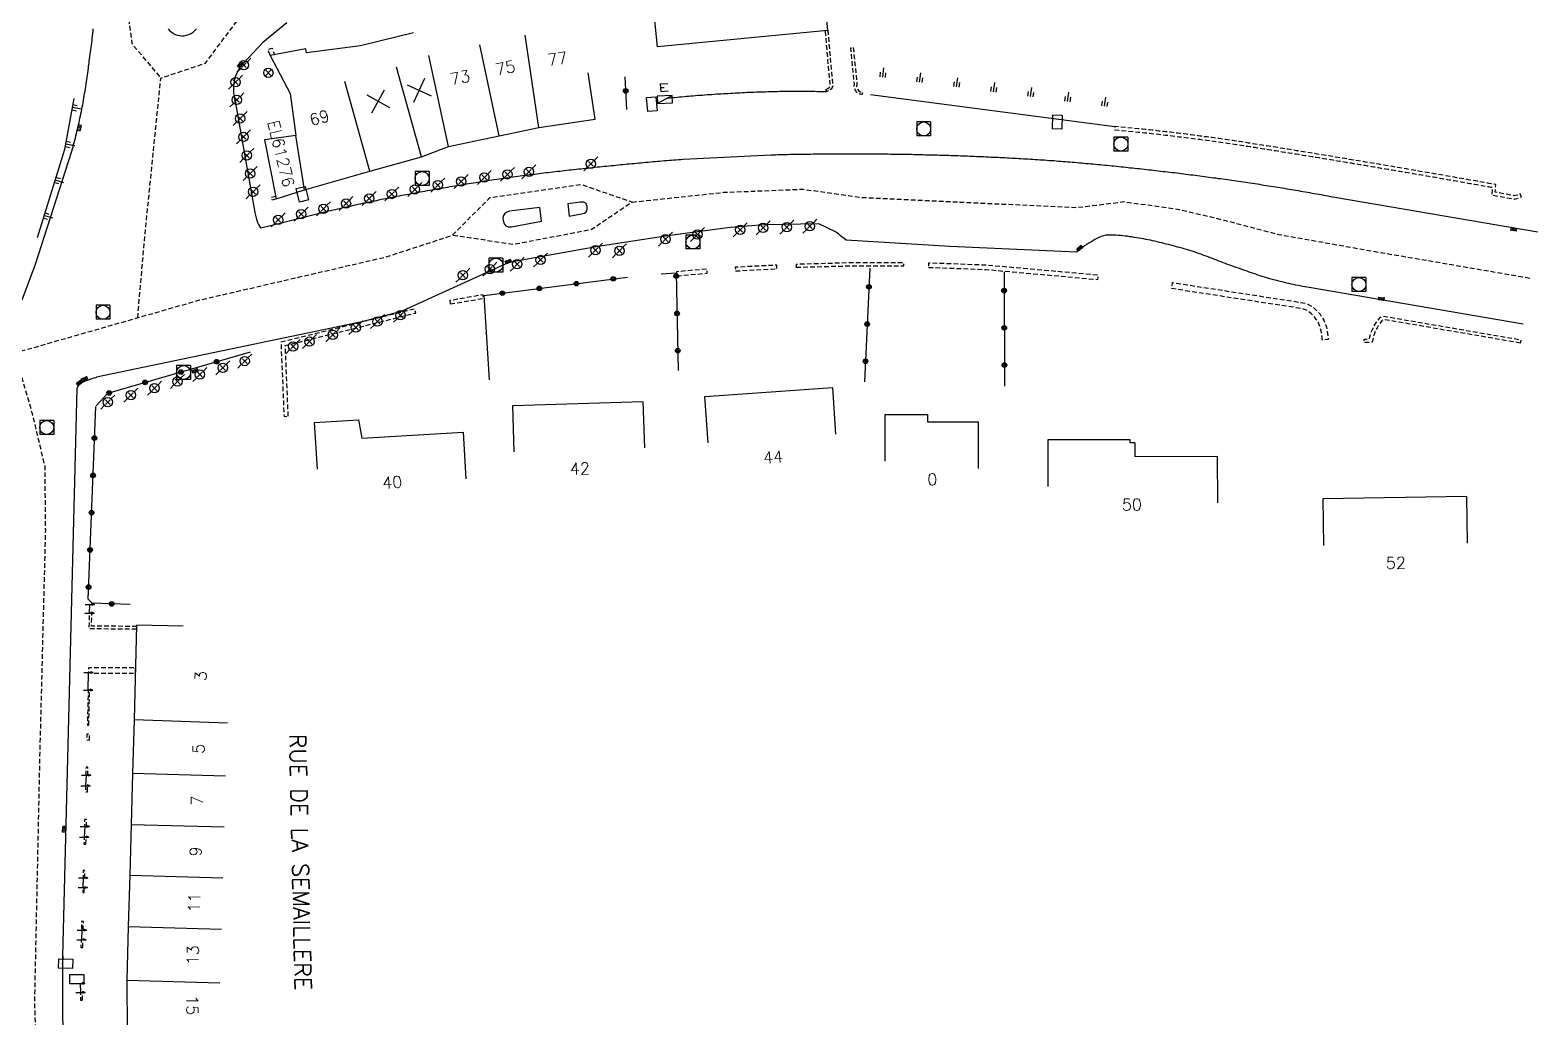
# Model space of a CAD drawing. Header units: millimetres. Extents: x 151000 to 151992, y 152687 to 153000.
# Drawn here: x 151265.3 to 151427, y 152805.6 to 152911.5 of the extents above; entities that cross this region are included whole.
import ezdxf
from ezdxf.enums import TextEntityAlignment as Align

# ---------------------------------------------------------------- set-up
doc = ezdxf.new("R2010")
doc.units = ezdxf.units.MM
doc.linetypes.add('DASHED', pattern=[0.75, 0.5, -0.25])
doc.layers.get('0').update_dxf_attribs({"linetype": 'CONTINUOUS'})
for name, color, linetype in [('W0001', 6, 'DASHED'), ('W0008', 7, 'CONTINUOUS'), ('W0100', 7, 'CONTINUOUS'), ('W0105', 7, 'CONTINUOUS'), ('W0112', 1, 'DASHED'), ('W0211', 2, 'CONTINUOUS'), ('W0322', 7, 'CONTINUOUS'), ('W0400', 7, 'CONTINUOUS'), ('W0420', 7, 'CONTINUOUS'), ('W0430', 7, 'CONTINUOUS'), ('W0454', 7, 'CONTINUOUS'), ('W0469', 7, 'CONTINUOUS'), ('W0984', 7, 'CONTINUOUS'), ('W0989', 7, 'CONTINUOUS'), ('W0991', 7, 'CONTINUOUS'), ('W1102', 7, 'CONTINUOUS'), ('W1471', 7, 'CONTINUOUS')]:
    doc.layers.add(name, color=color, linetype=linetype)
doc.styles.get("Standard").update_dxf_attribs({"font": 'romans.shx', "width": 0.85})

# ---------------------------------------------------------------- blocks, each defined once
blk = doc.blocks.new('t105o')
for p, q in [((-0.5, 0), (0.5, 0)), ((0.5, 0), (0.2, 0.1)), ((0.5, 0), (0.2, -0.1))]:
    blk.add_line(p, q)
blk = doc.blocks.new('T400')
for p, q in [((-0.15, 0.3), (0.15, 0.3)), ((-0.15, -0.25), (-0.15, 0.3)), ((-0.15, 0.15), (0.15, 0.15)), ((-0.15, 0), (0.15, 0)), ((0.15, 0.3), (0.15, -0.25)), ((-0.15, -0.15), (0.15, -0.15)), ((-0.15, -0.25), (-0.15, -0.3)), ((-0.15, -0.3), (0.15, -0.3)), ((0.15, -0.3), (0.15, -0.25))]:
    blk.add_line(p, q)
blk = doc.blocks.new('T420')
for p, q in [((0.75, 0.75), (-0.75, 0.75)), ((-0.75, 0.75), (-0.75, -0.75)), ((0.75, 0.75), (0.75, -0.75)), ((0.75, -0.75), (-0.75, -0.75))]:
    blk.add_line(p, q)
blk.add_ellipse((0, 0), major_axis=(-0.53, 0.53), ratio=1, start_param=3.926991, end_param=10.210176)
blk = doc.blocks.new('T430')
at = {"flags": 128}
for points in [[(-0.4, 2.1), (0.4, 2.1)], [(-0.4, 2.1), (-0.4, 1.3)], [(-0.4, 1.7), (0, 1.7)], [(0.8, 0.8), (-0.8, 0.8)], [(-0.8, 0.8), (-0.8, 0)], [(0.8, 0.8), (-0.8, 0)], [(-0.8, 0), (0.8, 0)], [(-0.4, 1.3), (0.4, 1.3)], [(0.8, 0), (0.8, 0.8)]]:
    blk.add_lwpolyline(points, dxfattribs=at)
blk = doc.blocks.new('T454')
for p, q in [((-0.25, 0.25), (0.25, -0.25)), ((-0.25, -0.25), (0.25, 0.25)), ((0.75, 0.75), (0.375, 0.375)), ((-0.375, -0.375), (-0.75, -0.75))]:
    blk.add_line(p, q)
blk.add_ellipse((0, 0), major_axis=(0.354, 0.354), ratio=1, start_param=5.497787143782138, end_param=11.78097245096172)
blk = doc.blocks.new('t322o')
at = {"color": 0, "linetype": 'Continuous'}
for radius in [0.25, 0.15]:
    blk.add_circle((0, 0), radius, dxfattribs=at)
blk = doc.blocks.new('t991o')
at = {"color": 0, "linetype": 'Continuous'}
for p, q in [((-1, 1), (1, -1)), ((-1, -1), (1, 1))]:
    blk.add_line(p, q, dxfattribs=at)
blk = doc.blocks.new('t211o')
at = {"color": 0, "linetype": 'Continuous'}
for p, q in [((-0.29, 0.5), (-0.29, 0)), ((0, 1), (0, 0)), ((0.29, 0.5), (0.29, 0))]:
    blk.add_line(p, q, dxfattribs=at)
blk = doc.blocks.new('T1471')
at = {"color": 0, "linetype": 'Continuous', "flags": 128}
blk.add_lwpolyline([(-0.75, -0.5), (-0.75, 0.5), (0.75, 0.5), (0.75, -0.5), (-0.75, -0.5)], dxfattribs=at)
blk = doc.blocks.new('T469')
at = {"color": 0, "linetype": 'Continuous', "flags": 128}
for points in [[(-0.35, 0.35), (0.35, -0.35)], [(-0.35, -0.35), (0.35, 0.35)]]:
    blk.add_lwpolyline(points, dxfattribs=at)
at = {"color": 0, "linetype": 'Continuous'}
blk.add_circle((0, 0), 0.5, dxfattribs=at)

msp = doc.modelspace()

# ---------------------------------------------------------------- linework, layer by layer
at = {"layer": 'W0001', "flags": 128}
for points in [[(151267.63, 153000), (151269.05, 152981.22), (151271.09, 152963.58), (151273.25, 152945.27), (151274.73, 152927.76), (151275.72, 152913.5), (151276.16, 152910.03), (151279.27, 152906.31)], [(151276.79, 152880.61), (151277.56, 152889.33), (151279.27, 152906.31), (151284.06, 152907.92), (151295.76, 152923.56), (151296.07, 152949.94), (151294.08, 152970.2), (151290.58, 153000)], [(151105.72, 152826.34), (151121.51, 152832.87), (151199.95, 152857.74), (151252.44, 152873.63), (151283.33, 152882.48), (151303.43, 152887.13), (151310.56, 152889.45), (151314.58, 152893.5), (151324.35, 152894.92), (151329.86, 152893.01), (151325.48, 152890.06), (151317.09, 152888.45), (151310.56, 152889.45)], [(151329.86, 152893.01), (151339.66, 152894.06), (151348.16, 152894.4), (151354.29, 152893.52), (151377.51, 152892.43), (151382.61, 152893.06), (151388.56, 152892.22), (151392.9, 152891.19), (151399.21, 152889.54), (151408.44, 152887.9), (151418.78, 152886.13), (151426.22, 152884.85)], [(151266.68, 152722.81), (151269.3, 152731.5), (151271.38, 152738.66), (151271.74, 152744.73), (151271.63, 152750.37), (151270.9, 152758.23), (151269.97, 152765.46), (151267.55, 152784.11), (151266.59, 152792.09), (151266.06, 152798.47), (151265.75, 152807.15), (151266.31, 152833.56), (151266.92, 152857.78), (151266.85, 152864.67), (151265.5, 152870.3), (151263.63, 152876.84)]]:
    msp.add_lwpolyline(points, dxfattribs=at)
at = {"layer": 'W0008', "flags": 128}
for points in [[(151292.8, 152912.26), (151290.23, 152910.15), (151288.17, 152907.97), (151288, 152907.8), (151287.85, 152907.62), (151287.72, 152907.42), (151287.6, 152907.22), (151287.49, 152907.01), (151287.38, 152906.77), (151287.29, 152906.52), (151287.21, 152906.27), (151287.15, 152906.01), (151287.1, 152905.75), (151287.07, 152905.49), (151287.06, 152905.25), (151287.06, 152905.01), (151287.07, 152904.78), (151287.09, 152904.54), (151287.13, 152904.31), (151287.18, 152904.08), (151287.24, 152903.85), (151289.37, 152891.88), (151289.43, 152891.61), (151289.49, 152891.34), (151289.57, 152891.08), (151289.66, 152890.82), (151289.75, 152890.62), (151289.85, 152890.43), (151289.96, 152890.24), (151290.76, 152890.44), (151297.02, 152892.01), (151297.27, 152892.06), (151297.51, 152892.12), (151297.76, 152892.18), (151298, 152892.23), (151298.25, 152892.29), (151298.49, 152892.34), (151298.74, 152892.4), (151298.99, 152892.46), (151299.23, 152892.51), (151299.48, 152892.57), (151299.72, 152892.62), (151299.97, 152892.67), (151300.21, 152892.73), (151300.46, 152892.78), (151300.7, 152892.84), (151300.95, 152892.89), (151301.2, 152892.94), (151301.44, 152893), (151301.69, 152893.05), (151301.93, 152893.1), (151302.18, 152893.15), (151302.43, 152893.2), (151302.67, 152893.25), (151302.92, 152893.31), (151303.16, 152893.36), (151303.41, 152893.41), (151303.66, 152893.45), (151303.9, 152893.5), (151304.15, 152893.55), (151304.4, 152893.6), (151304.64, 152893.65), (151304.89, 152893.7), (151305.14, 152893.74), (151305.38, 152893.79), (151305.63, 152893.84), (151305.88, 152893.88), (151306.12, 152893.93), (151306.37, 152893.97), (151306.62, 152894.02), (151306.86, 152894.07), (151307.11, 152894.11), (151307.36, 152894.15), (151307.6, 152894.2), (151307.85, 152894.24), (151308.1, 152894.29), (151308.35, 152894.33), (151308.59, 152894.37), (151308.84, 152894.42), (151309.09, 152894.46), (151309.33, 152894.5), (151309.58, 152894.55), (151309.83, 152894.59), (151310.08, 152894.63), (151310.32, 152894.67), (151310.57, 152894.71), (151310.82, 152894.76), (151311.07, 152894.8), (151311.31, 152894.84), (151311.56, 152894.88), (151311.81, 152894.92), (151312.06, 152894.96), (151312.3, 152895), (151312.55, 152895.04), (151312.8, 152895.08), (151313.05, 152895.12), (151313.29, 152895.16), (151313.54, 152895.2), (151313.79, 152895.24), (151314.05, 152895.28), (151314.3, 152895.32), (151314.55, 152895.36), (151314.8, 152895.39), (151315.05, 152895.43), (151315.31, 152895.47), (151315.56, 152895.51), (151315.81, 152895.55), (151316.06, 152895.58), (151316.32, 152895.62), (151316.57, 152895.66), (151316.82, 152895.69), (151317.07, 152895.73), (151317.33, 152895.76), (151317.58, 152895.8), (151317.83, 152895.83), (151318.08, 152895.86), (151318.34, 152895.9), (151318.59, 152895.93), (151318.84, 152895.96), (151319.1, 152895.99), (151319.35, 152896.02), (151319.6, 152896.05), (151319.85, 152896.08), (151320.1, 152896.11), (151320.34, 152896.14), (151320.59, 152896.17), (151320.84, 152896.2), (151321.09, 152896.23), (151321.34, 152896.26), (151321.59, 152896.29), (151321.84, 152896.32), (151322.09, 152896.34), (151322.34, 152896.37), (151322.59, 152896.4), (151322.83, 152896.43), (151323.08, 152896.46), (151323.33, 152896.48), (151323.58, 152896.51), (151323.83, 152896.54), (151324.08, 152896.57), (151324.33, 152896.59), (151324.58, 152896.62), (151324.83, 152896.65), (151325.08, 152896.67), (151325.33, 152896.7), (151325.58, 152896.73), (151325.82, 152896.75), (151326.07, 152896.78), (151326.32, 152896.8), (151326.57, 152896.83), (151326.82, 152896.85), (151327.07, 152896.88), (151327.32, 152896.9), (151327.57, 152896.93), (151327.82, 152896.95), (151328.07, 152896.98), (151328.32, 152897), (151328.57, 152897.03), (151328.82, 152897.05), (151329.07, 152897.08), (151329.32, 152897.1), (151329.56, 152897.12), (151329.81, 152897.15), (151330.06, 152897.17), (151330.31, 152897.19), (151330.56, 152897.22), (151330.81, 152897.24), (151331.06, 152897.26), (151331.31, 152897.28), (151331.56, 152897.31), (151331.81, 152897.33), (151332.06, 152897.35), (151332.31, 152897.37), (151332.56, 152897.39), (151332.81, 152897.42), (151333.06, 152897.44), (151333.31, 152897.46), (151333.56, 152897.48), (151333.81, 152897.5), (151334.06, 152897.52), (151334.31, 152897.54), (151334.56, 152897.56), (151334.81, 152897.58), (151335.06, 152897.6), (151335.31, 152897.62), (151344.76, 152898.09), (151345.01, 152898.1), (151345.26, 152898.1), (151345.51, 152898.11), (151345.76, 152898.11), (151346.01, 152898.12), (151346.27, 152898.13), (151346.52, 152898.13), (151346.77, 152898.14), (151347.02, 152898.14), (151347.27, 152898.15), (151347.52, 152898.15), (151347.77, 152898.15), (151348.02, 152898.16), (151348.27, 152898.16), (151348.52, 152898.17), (151348.77, 152898.17), (151349.02, 152898.17), (151349.27, 152898.18), (151349.52, 152898.18), (151349.77, 152898.18), (151350.02, 152898.18), (151350.27, 152898.19), (151350.52, 152898.19), (151350.78, 152898.19), (151351.03, 152898.19), (151351.28, 152898.19), (151351.53, 152898.2), (151351.78, 152898.2), (151352.03, 152898.2), (151352.28, 152898.2), (151352.53, 152898.2), (151352.78, 152898.2), (151353.03, 152898.2), (151353.28, 152898.2), (151353.53, 152898.2), (151353.78, 152898.2), (151354.03, 152898.2), (151354.28, 152898.2), (151354.53, 152898.2), (151354.78, 152898.2), (151355.03, 152898.2), (151355.28, 152898.19), (151355.53, 152898.19), (151355.79, 152898.19), (151356.04, 152898.19), (151356.29, 152898.19), (151356.54, 152898.18), (151356.79, 152898.18), (151357.04, 152898.18), (151357.29, 152898.18), (151357.54, 152898.17), (151357.79, 152898.17), (151358.04, 152898.17), (151358.29, 152898.16), (151358.54, 152898.16), (151358.79, 152898.15), (151359.04, 152898.15), (151359.29, 152898.15), (151359.54, 152898.14), (151359.79, 152898.14), (151360.04, 152898.13), (151360.29, 152898.13), (151360.54, 152898.12), (151360.79, 152898.11), (151361.04, 152898.11), (151361.29, 152898.1), (151361.55, 152898.1), (151361.8, 152898.09), (151362.05, 152898.08), (151362.3, 152898.08), (151362.55, 152898.07), (151362.8, 152898.06), (151363.05, 152898.05), (151363.3, 152898.05), (151363.55, 152898.04), (151363.8, 152898.03), (151364.05, 152898.02), (151364.3, 152898.01), (151364.55, 152898.01), (151364.8, 152898), (151365.05, 152897.99), (151365.3, 152897.98), (151365.55, 152897.97), (151365.8, 152897.96), (151366.05, 152897.95), (151366.3, 152897.94), (151366.55, 152897.93), (151366.8, 152897.92), (151367.05, 152897.91), (151367.3, 152897.9), (151367.55, 152897.89), (151367.8, 152897.88), (151368.05, 152897.87), (151368.31, 152897.85), (151368.56, 152897.84), (151368.81, 152897.83), (151369.06, 152897.82), (151369.31, 152897.81), (151369.56, 152897.79), (151369.81, 152897.78), (151370.06, 152897.77), (151370.31, 152897.76), (151370.56, 152897.74), (151370.81, 152897.73), (151371.06, 152897.72), (151371.31, 152897.7), (151371.56, 152897.69), (151371.81, 152897.67), (151372.06, 152897.66), (151372.31, 152897.64), (151372.56, 152897.63), (151372.81, 152897.61), (151373.06, 152897.6), (151373.31, 152897.58), (151373.56, 152897.56), (151373.81, 152897.55), (151374.06, 152897.53), (151374.31, 152897.51), (151374.56, 152897.49), (151374.81, 152897.47), (151375.06, 152897.46), (151375.31, 152897.44), (151375.56, 152897.42), (151375.81, 152897.4), (151376.06, 152897.38), (151376.31, 152897.36), (151376.55, 152897.34), (151376.8, 152897.32), (151377.05, 152897.3), (151377.3, 152897.28), (151377.55, 152897.26), (151377.8, 152897.24), (151378.05, 152897.21), (151378.3, 152897.19), (151378.55, 152897.17), (151378.8, 152897.15), (151379.05, 152897.12), (151379.3, 152897.1), (151379.55, 152897.08), (151379.8, 152897.06), (151380.05, 152897.03), (151380.3, 152897.01), (151380.54, 152896.98), (151380.79, 152896.96), (151381.04, 152896.93), (151381.29, 152896.91), (151381.54, 152896.89), (151381.79, 152896.86), (151382.04, 152896.83), (151382.29, 152896.81), (151382.54, 152896.78), (151382.79, 152896.76), (151383.04, 152896.73), (151383.28, 152896.7), (151383.53, 152896.68), (151383.78, 152896.65), (151384.03, 152896.62), (151384.28, 152896.6), (151384.53, 152896.57), (151384.78, 152896.54), (151385.03, 152896.51), (151385.27, 152896.49), (151385.52, 152896.46), (151385.77, 152896.43), (151386.02, 152896.4), (151386.27, 152896.37), (151386.52, 152896.34), (151386.77, 152896.31), (151387.02, 152896.28), (151387.26, 152896.25), (151387.51, 152896.23), (151387.76, 152896.2), (151388.01, 152896.17), (151388.26, 152896.14), (151388.51, 152896.11), (151388.76, 152896.07), (151389.01, 152896.04), (151389.25, 152896.01), (151389.5, 152895.98), (151389.75, 152895.95), (151390, 152895.92), (151390.24, 152895.89), (151390.49, 152895.86), (151390.74, 152895.83), (151390.98, 152895.79), (151391.23, 152895.76), (151391.48, 152895.73), (151391.72, 152895.7), (151391.97, 152895.66), (151392.21, 152895.63), (151392.46, 152895.6), (151392.71, 152895.56), (151392.95, 152895.53), (151393.2, 152895.5), (151393.44, 152895.46), (151393.69, 152895.43), (151393.94, 152895.39), (151394.18, 152895.36), (151394.43, 152895.32), (151394.67, 152895.29), (151394.92, 152895.25), (151395.17, 152895.22), (151395.41, 152895.18), (151395.66, 152895.14), (151395.9, 152895.11), (151396.15, 152895.07), (151396.39, 152895.03), (151396.64, 152895), (151396.89, 152894.96), (151397.13, 152894.92), (151397.38, 152894.88), (151397.62, 152894.84), (151397.87, 152894.8), (151398.11, 152894.77), (151398.36, 152894.73), (151398.6, 152894.69), (151398.85, 152894.65), (151399.09, 152894.61), (151399.34, 152894.57), (151399.58, 152894.53), (151399.83, 152894.49), (151400.07, 152894.45), (151400.32, 152894.41), (151400.56, 152894.36), (151400.81, 152894.32), (151401.05, 152894.28), (151401.3, 152894.24), (151401.54, 152894.2), (151401.79, 152894.15), (151402.03, 152894.11), (151402.28, 152894.07), (151402.52, 152894.03), (151402.77, 152893.98), (151403.01, 152893.94), (151403.25, 152893.89), (151403.5, 152893.85), (151403.74, 152893.81), (151403.99, 152893.76), (151404.23, 152893.72), (151404.48, 152893.67), (151404.72, 152893.63), (151404.97, 152893.58), (151405.21, 152893.54), (151427, 152889.81)], [(151264.39, 152882.53), (151265.82, 152886.35), (151269.73, 152898.47), (151269.8, 152898.71), (151269.86, 152898.94), (151269.92, 152899.18), (151269.99, 152899.41), (151270.05, 152899.65), (151270.11, 152899.88), (151270.17, 152900.12), (151270.22, 152900.36), (151270.28, 152900.59), (151270.34, 152900.83), (151270.39, 152901.07), (151270.45, 152901.3), (151270.5, 152901.54), (151270.55, 152901.78), (151270.6, 152902.02), (151270.65, 152902.25), (151270.7, 152902.49), (151270.75, 152902.73), (151270.8, 152902.97), (151270.84, 152903.22), (151270.89, 152903.46), (151270.93, 152903.71), (151270.98, 152903.95), (151271.02, 152904.19), (151271.06, 152904.44), (151271.1, 152904.68), (151271.14, 152904.93), (151271.18, 152905.17), (151271.22, 152905.42), (151271.26, 152905.66), (151271.29, 152905.91), (151271.33, 152906.15), (151271.36, 152906.4), (151271.4, 152906.64), (151271.43, 152906.89), (151271.47, 152907.13), (151271.5, 152907.38), (151271.53, 152907.63), (151271.57, 152907.88), (151271.6, 152908.12), (151271.64, 152908.37), (151271.67, 152908.62), (151271.7, 152908.87), (151271.74, 152909.12), (151271.77, 152909.36), (151271.8, 152909.61), (151271.83, 152909.86), (151271.86, 152910.11), (151271.9, 152910.36), (151271.92, 152910.6), (151271.95, 152910.85), (151271.98, 152911.1), (151272, 152911.35), (151272.03, 152911.6)], [(151280.05, 152911.6), (151280.21, 152911.42), (151280.38, 152911.27), (151280.58, 152911.13), (151280.8, 152911.01), (151281.05, 152910.93), (151281.29, 152910.87), (151281.53, 152910.85), (151281.78, 152910.86), (151282.03, 152910.91), (151282.27, 152910.98), (151282.52, 152911.09), (151282.75, 152911.24), (151282.94, 152911.41), (151283.11, 152911.61)], [(151333.65, 152904.18), (151333.9, 152904.2), (151334.15, 152904.23), (151334.4, 152904.25), (151334.65, 152904.28), (151334.9, 152904.3), (151335.15, 152904.32), (151335.4, 152904.34), (151335.65, 152904.36), (151335.9, 152904.38), (151336.14, 152904.41), (151336.39, 152904.43), (151336.64, 152904.45), (151336.89, 152904.47), (151337.14, 152904.48), (151337.39, 152904.5), (151337.64, 152904.52), (151337.89, 152904.54), (151338.14, 152904.56), (151338.39, 152904.57), (151338.64, 152904.59), (151338.89, 152904.61), (151339.15, 152904.62), (151339.4, 152904.64), (151339.65, 152904.65), (151339.9, 152904.67), (151340.15, 152904.68), (151340.4, 152904.7), (151340.65, 152904.71), (151340.9, 152904.72), (151341.15, 152904.74), (151341.4, 152904.75), (151341.65, 152904.76), (151341.9, 152904.77), (151342.15, 152904.79), (151342.4, 152904.8), (151342.65, 152904.81), (151342.9, 152904.82), (151343.15, 152904.83), (151343.4, 152904.84), (151343.65, 152904.85), (151343.9, 152904.85), (151344.16, 152904.86), (151344.41, 152904.87), (151344.66, 152904.88), (151344.91, 152904.88), (151345.16, 152904.89), (151345.42, 152904.89), (151345.67, 152904.9), (151345.92, 152904.9), (151346.17, 152904.91), (151346.42, 152904.91), (151346.68, 152904.91), (151346.93, 152904.91), (151347.18, 152904.91), (151347.43, 152904.91), (151347.68, 152904.91), (151347.94, 152904.91), (151348.19, 152904.91), (151348.44, 152904.91), (151348.69, 152904.91), (151348.94, 152904.9), (151349.2, 152904.9), (151349.45, 152904.9), (151349.7, 152904.89), (151349.95, 152904.89), (151350.21, 152904.88), (151350.46, 152904.87), (151350.71, 152904.87)], [(151425.44, 152879.9), (151402.48, 152883.84), (151402.23, 152883.88), (151401.99, 152883.92), (151401.75, 152883.97), (151401.51, 152884.01), (151401.27, 152884.06), (151401.02, 152884.11), (151400.78, 152884.16), (151400.54, 152884.21), (151400.3, 152884.27), (151400.06, 152884.32), (151399.82, 152884.38), (151399.58, 152884.44), (151399.34, 152884.5), (151399.1, 152884.56), (151398.87, 152884.62), (151398.63, 152884.68), (151398.39, 152884.75), (151398.15, 152884.82), (151397.92, 152884.89), (151397.68, 152884.96), (151397.44, 152885.04), (151397.21, 152885.11), (151396.97, 152885.19), (151396.74, 152885.27), (151396.51, 152885.35), (151396.27, 152885.43), (151396.04, 152885.51), (151395.81, 152885.59), (151395.57, 152885.67), (151395.34, 152885.75), (151395.11, 152885.84), (151394.87, 152885.92), (151394.64, 152886), (151394.41, 152886.08), (151394.18, 152886.16), (151393.95, 152886.25), (151393.71, 152886.33), (151393.48, 152886.42), (151393.25, 152886.51), (151393.02, 152886.6), (151392.79, 152886.68), (151392.56, 152886.77), (151392.33, 152886.86), (151392.1, 152886.95), (151391.87, 152887.04), (151391.64, 152887.13), (151391.41, 152887.22), (151391.18, 152887.3), (151390.95, 152887.39), (151390.72, 152887.47), (151390.49, 152887.55), (151390.25, 152887.63), (151390.02, 152887.71), (151389.78, 152887.79), (151389.55, 152887.86), (151389.31, 152887.93), (151389.07, 152888), (151388.83, 152888.06), (151388.59, 152888.13), (151388.35, 152888.19), (151388.11, 152888.26), (151387.86, 152888.32), (151387.62, 152888.39), (151387.38, 152888.45), (151387.14, 152888.51), (151386.89, 152888.57), (151386.65, 152888.63), (151386.41, 152888.69), (151386.16, 152888.75), (151385.92, 152888.81), (151385.67, 152888.86), (151385.43, 152888.91), (151385.18, 152888.96), (151384.94, 152889.01), (151384.69, 152889.06), (151384.45, 152889.11), (151384.2, 152889.15), (151383.95, 152889.19), (151383.71, 152889.23), (151383.46, 152889.27), (151383.21, 152889.3), (151382.96, 152889.34), (151382.71, 152889.37), (151382.46, 152889.39), (151382.21, 152889.42), (151381.96, 152889.44), (151381.71, 152889.46), (151381.46, 152889.47), (151381.19, 152889.48), (151380.92, 152889.48), (151380.66, 152889.45), (151380.39, 152889.39), (151380.15, 152889.31), (151379.92, 152889.22), (151379.69, 152889.11), (151379.47, 152888.99), (151379.25, 152888.86), (151379.03, 152888.73), (151378.82, 152888.59), (151378.61, 152888.46), (151378.38, 152888.31), (151378.15, 152888.15), (151377.93, 152887.98), (151377.72, 152887.81), (151377.51, 152887.63), (151363.92, 152888.25), (151352.81, 152888.92), (151352.57, 152889.11), (151352.34, 152889.3), (151352.15, 152889.44), (151351.96, 152889.59), (151351.78, 152889.73), (151351.59, 152889.87), (151349.87, 152890.68), (151343.99, 152890.57), (151340.34, 152890.28), (151333.64, 152889.41), (151325.96, 152888.21), (151316.59, 152886.53), (151305.07, 152881.26), (151300.85, 152880.15), (151272.38, 152874.24)], [(151268.74, 152811.29), (151268.76, 152811.46), (151268.77, 152811.68), (151268.77, 152811.9), (151268.75, 152812.12), (151270.3, 152873), (151270.42, 152873.26), (151270.6, 152873.47), (151270.78, 152873.62), (151270.98, 152873.73), (151271.18, 152873.83), (151271.4, 152873.91), (151271.61, 152873.99), (151271.87, 152874.09), (151272.13, 152874.17), (151272.4, 152874.23)]]:
    msp.add_lwpolyline(points, dxfattribs=at)
for points in [[(151324.71, 152891.82), (151324.92, 152891.98), (151325.02, 152892.22), (151325.01, 152892.54), (151324.89, 152892.86), (151324.65, 152893.01), (151324.31, 152893), (151322.92, 152892.82), (151323.08, 152891.5), (151324.4, 152891.75)], [(151316.69, 152892.04), (151316.39, 152891.94), (151316.18, 152891.79), (151316.04, 152891.58), (151315.98, 152891.33), (151316, 152891.02), (151316.11, 152890.69), (151316.29, 152890.47), (151316.55, 152890.36), (151316.9, 152890.36), (151320.13, 152890.96), (151319.94, 152892.45)]]:
    msp.add_lwpolyline(points, close=True, dxfattribs=at)
msp.add_lwpolyline([(151268.75, 152812.12, 0.041308), (151270.32, 152785.87, -0.006313), (151272.9, 152766.11, -0.005152), (151274.54, 152750.77, -1.187953)], format="xyb", dxfattribs=at)
at = {"layer": 'W0100', "flags": 128}
for points in [[(151350.34, 152916.39), (151350.81, 152911.41), (151332.54, 152909.67), (151332.06, 152914.65)], [(151306.37, 152911.16), (151300.7, 152909.76), (151294.9, 152909.02), (151294.82, 152909.44), (151290.99, 152908.75), (151293.14, 152904.67), (151293.75, 152900.15), (151290.41, 152899.69), (151291.63, 152893.36), (151294.68, 152894.34), (151301.7, 152896.32), (151307.25, 152897.87), (151310.12, 152898.96), (151315.56, 152900.12), (151319.83, 152901.02), (151325.87, 152901.92), (151325.13, 152906.87)], [(151317.18, 152866.2), (151317.03, 152871.2), (151330.99, 152871.63), (151331.15, 152866.63)], [(151338, 152867.17), (151337.65, 152872.16), (151351.32, 152873.12), (151351.66, 152868.13)], [(151356.98, 152865.22), (151356.99, 152870.22), (151361.51, 152870.22), (151361.51, 152869.43), (151366.96, 152869.43), (151366.96, 152864.43)], [(151356.99, 152870.22), (151360.43, 152870.22)], [(151296.07, 152864.37), (151295.76, 152869.36), (151300.48, 152869.65), (151300.84, 152867.68), (151311.71, 152868.32), (151312.01, 152863.33)], [(151383.77, 152867.18), (151383.27, 152867.19), (151383.26, 152867.49), (151374.43, 152867.49), (151374.43, 152862.49)], [(151383.77, 152867.18), (151383.77, 152865.7), (151392.6, 152865.74), (151392.63, 152860.74)], [(151419.46, 152856.42), (151419.39, 152861.42), (151403.92, 152861.17), (151404, 152856.17)], [(151271.61, 152848.91), (151271.65, 152849.83)], [(151281.68, 152847.5), (151276.68, 152847.62), (151276.43, 152837.49), (151276.23, 152831.73), (151276.08, 152826.23), (151275.94, 152820.81), (151275.78, 152815.3), (151275.62, 152809.52), (151275.68, 152804.02), (151275.91, 152798.52), (151276.49, 152793.02), (151277.12, 152787.52), (151277.96, 152781.91), (151282.9, 152782.65)], [(151271.48, 152840.65), (151271.52, 152842.53)], [(151271.25, 152831.51), (151271.21, 152830.38)], [(151271.11, 152826.01), (151271.06, 152824.89)], [(151270.94, 152820.5), (151270.9, 152819.46)], [(151270.79, 152814.89), (151270.75, 152813.87)], [(151270.63, 152809.17), (151270.66, 152808.2)]]:
    msp.add_lwpolyline(points, dxfattribs=at)
at = {"layer": 'W0112', "flags": 128}
for points in [[(151350.62, 152905.11), (151350.83, 152905.19), (151350.98, 152905.31), (151351.05, 152905.41), (151351.09, 152905.5), (151350.75, 152909.32), (151350.57, 152911.39), (151350.82, 152911.41), (151351.01, 152909.34), (151351.35, 152905.47), (151351.28, 152905.29), (151351.17, 152905.13), (151350.96, 152904.96), (151350.71, 152904.87)], [(151353.56, 152909.6), (151353.95, 152905.65), (151353.92, 152905.42), (151353.95, 152905.27), (151354.02, 152905.12), (151354.16, 152904.96), (151354.33, 152904.85), (151354.57, 152904.78), (151354.49, 152904.53), (151354.22, 152904.61), (151353.99, 152904.76), (151353.8, 152904.97), (151353.7, 152905.19), (151353.66, 152905.41), (151353.68, 152905.65), (151353.3, 152909.57)], [(151381.58, 152900.77), (151384.1, 152900.53), (151384.34, 152900.51), (151384.59, 152900.48), (151384.83, 152900.45), (151385.08, 152900.43), (151385.33, 152900.4), (151385.57, 152900.37), (151385.82, 152900.35), (151386.07, 152900.32), (151386.31, 152900.29), (151386.56, 152900.26), (151386.81, 152900.23), (151387.05, 152900.2), (151387.3, 152900.18), (151387.55, 152900.15), (151387.79, 152900.12), (151388.04, 152900.09), (151388.29, 152900.06), (151388.53, 152900.03), (151388.78, 152900), (151389.03, 152899.97), (151389.27, 152899.94), (151389.52, 152899.9), (151389.76, 152899.87), (151390.01, 152899.84), (151390.26, 152899.81), (151390.5, 152899.78), (151390.75, 152899.75), (151390.99, 152899.71), (151391.24, 152899.68), (151391.49, 152899.65), (151391.73, 152899.62), (151391.98, 152899.58), (151392.22, 152899.55), (151392.47, 152899.51), (151392.71, 152899.48), (151392.96, 152899.44), (151393.2, 152899.41), (151393.45, 152899.37), (151393.69, 152899.34), (151393.94, 152899.3), (151394.18, 152899.27), (151394.43, 152899.23), (151394.67, 152899.19), (151394.92, 152899.15), (151395.16, 152899.12), (151395.41, 152899.08), (151395.65, 152899.04), (151395.9, 152899), (151396.14, 152898.97), (151396.39, 152898.93), (151396.63, 152898.89), (151396.88, 152898.85), (151397.12, 152898.81), (151397.37, 152898.77), (151397.61, 152898.73), (151397.86, 152898.69), (151398.11, 152898.65), (151398.35, 152898.61), (151398.6, 152898.57), (151398.84, 152898.54), (151399.09, 152898.5), (151399.34, 152898.46), (151399.58, 152898.42), (151399.83, 152898.38), (151400.07, 152898.34), (151400.32, 152898.3), (151400.57, 152898.26), (151400.81, 152898.22), (151401.06, 152898.18), (151401.3, 152898.14), (151401.55, 152898.1), (151401.8, 152898.06), (151402.04, 152898.02), (151402.29, 152897.98), (151402.53, 152897.94), (151402.78, 152897.9), (151403.03, 152897.86), (151403.27, 152897.82), (151403.52, 152897.78), (151403.76, 152897.74), (151404.01, 152897.7), (151404.25, 152897.66), (151404.5, 152897.62), (151404.75, 152897.58), (151404.99, 152897.54), (151405.24, 152897.5), (151405.48, 152897.45), (151405.73, 152897.41), (151405.98, 152897.37), (151406.22, 152897.33), (151406.47, 152897.29), (151406.71, 152897.25), (151406.96, 152897.21), (151407.2, 152897.17), (151407.45, 152897.13), (151407.7, 152897.09), (151407.94, 152897.05), (151408.19, 152897), (151408.43, 152896.96), (151408.68, 152896.92), (151408.92, 152896.88), (151409.17, 152896.84), (151409.42, 152896.8), (151409.66, 152896.76), (151409.91, 152896.72), (151410.15, 152896.67), (151410.4, 152896.63), (151410.64, 152896.59), (151410.89, 152896.55), (151411.14, 152896.51), (151411.38, 152896.47), (151411.63, 152896.42), (151411.87, 152896.38), (151412.12, 152896.34), (151412.36, 152896.3), (151412.61, 152896.26), (151412.85, 152896.21), (151413.1, 152896.17), (151413.35, 152896.13), (151413.59, 152896.09), (151413.84, 152896.05), (151414.08, 152896), (151414.33, 152895.96), (151414.57, 152895.92), (151414.82, 152895.88), (151415.06, 152895.83), (151415.31, 152895.79), (151415.56, 152895.75), (151415.8, 152895.71), (151416.05, 152895.67), (151416.29, 152895.62), (151416.54, 152895.58), (151416.78, 152895.54), (151417.03, 152895.49), (151417.27, 152895.45), (151417.52, 152895.41), (151417.76, 152895.37), (151418.01, 152895.32), (151418.25, 152895.28), (151418.5, 152895.24), (151418.75, 152895.19), (151418.99, 152895.15), (151419.24, 152895.11), (151419.48, 152895.06), (151419.73, 152895.02), (151419.97, 152894.98), (151420.22, 152894.93), (151420.46, 152894.89), (151420.71, 152894.85), (151420.95, 152894.8), (151421.2, 152894.76), (151421.44, 152894.72), (151421.69, 152894.67), (151421.94, 152894.63), (151422.11, 152894.6), (151422.04, 152893.78), (151424.46, 152893.34), (151424.91, 152893.43), (151425.23, 152893.57), (151425.09, 152893.9), (151424.8, 152893.77), (151424.45, 152893.7), (151422.42, 152894.07), (151422.49, 152894.89), (151422.24, 152894.94), (151422, 152894.98), (151421.75, 152895.02), (151421.51, 152895.07), (151421.26, 152895.11), (151421.02, 152895.15), (151420.77, 152895.2), (151420.53, 152895.24), (151420.28, 152895.28), (151420.03, 152895.33), (151419.79, 152895.37), (151419.54, 152895.41), (151419.3, 152895.46), (151419.05, 152895.5), (151418.81, 152895.54), (151418.56, 152895.59), (151418.32, 152895.63), (151418.07, 152895.67), (151417.83, 152895.72), (151417.58, 152895.76), (151417.33, 152895.8), (151417.09, 152895.84), (151416.84, 152895.89), (151416.6, 152895.93), (151416.35, 152895.97), (151416.11, 152896.02), (151415.86, 152896.06), (151415.62, 152896.1), (151415.37, 152896.14), (151415.12, 152896.19), (151414.88, 152896.23), (151414.63, 152896.27), (151414.39, 152896.31), (151414.14, 152896.35), (151413.9, 152896.4), (151413.65, 152896.44), (151413.41, 152896.48), (151413.16, 152896.52), (151412.91, 152896.57), (151412.67, 152896.61), (151412.42, 152896.65), (151412.18, 152896.69), (151411.93, 152896.73), (151411.69, 152896.77), (151411.44, 152896.82), (151411.19, 152896.86), (151410.95, 152896.9), (151410.7, 152896.94), (151410.46, 152896.98), (151410.21, 152897.02), (151409.97, 152897.07), (151409.72, 152897.11), (151409.47, 152897.15), (151409.23, 152897.19), (151408.98, 152897.23), (151408.74, 152897.27), (151408.49, 152897.31), (151408.25, 152897.36), (151408, 152897.4), (151407.75, 152897.44), (151407.51, 152897.48), (151407.26, 152897.52), (151407.02, 152897.56), (151406.77, 152897.6), (151406.53, 152897.64), (151406.28, 152897.68), (151406.03, 152897.72), (151405.79, 152897.76), (151405.54, 152897.81), (151405.3, 152897.85), (151405.05, 152897.89), (151404.8, 152897.93), (151404.56, 152897.97), (151404.31, 152898.01), (151404.07, 152898.05), (151403.82, 152898.09), (151403.57, 152898.13), (151403.33, 152898.17), (151403.08, 152898.21), (151402.84, 152898.25), (151402.59, 152898.29), (151402.34, 152898.33), (151402.1, 152898.37), (151401.85, 152898.41), (151401.61, 152898.45), (151401.36, 152898.49), (151401.12, 152898.53), (151400.87, 152898.57), (151400.62, 152898.61), (151400.38, 152898.65), (151400.13, 152898.69), (151399.88, 152898.73), (151399.64, 152898.77), (151399.39, 152898.81), (151399.15, 152898.85), (151398.9, 152898.89), (151398.65, 152898.93), (151398.41, 152898.97), (151398.16, 152899), (151397.92, 152899.04), (151397.67, 152899.08), (151397.42, 152899.12), (151397.18, 152899.16), (151396.93, 152899.2), (151396.69, 152899.24), (151396.44, 152899.28), (151396.2, 152899.32), (151395.95, 152899.35), (151395.71, 152899.39), (151395.46, 152899.43), (151395.22, 152899.47), (151394.97, 152899.51), (151394.73, 152899.54), (151394.48, 152899.58), (151394.24, 152899.62), (151393.99, 152899.65), (151393.75, 152899.69), (151393.5, 152899.73), (151393.25, 152899.76), (151393.01, 152899.8), (151392.76, 152899.83), (151392.52, 152899.87), (151392.27, 152899.9), (151392.03, 152899.93), (151391.78, 152899.97), (151391.53, 152900), (151391.29, 152900.03), (151391.04, 152900.07), (151390.79, 152900.1), (151390.55, 152900.13), (151390.3, 152900.16), (151390.06, 152900.19), (151389.81, 152900.23), (151389.56, 152900.26), (151389.32, 152900.29), (151389.07, 152900.32), (151388.82, 152900.35), (151388.58, 152900.38), (151388.33, 152900.41), (151388.08, 152900.44), (151387.84, 152900.47), (151387.59, 152900.5), (151387.34, 152900.53), (151387.1, 152900.56), (151386.85, 152900.59), (151386.6, 152900.61), (151386.35, 152900.64), (151386.11, 152900.67), (151385.86, 152900.7), (151385.61, 152900.73), (151385.37, 152900.75), (151385.12, 152900.78), (151384.87, 152900.81), (151384.63, 152900.84), (151384.38, 152900.86), (151384.13, 152900.89), (151381.61, 152901.12)], [(151340.92, 152885.63), (151345.37, 152885.85), (151345.35, 152886.24), (151340.9, 152886.02)], [(151347.43, 152886.02), (151353.43, 152886.18), (151358.97, 152886.19), (151358.97, 152886.5), (151353.42, 152886.5), (151347.42, 152886.33)], [(151361.63, 152886.01), (151367.79, 152885.78), (151379.79, 152884.71), (151379.83, 152885.17), (151367.82, 152886.24), (151361.64, 152886.47)], [(151334.65, 152885.09), (151337.9, 152885.39), (151337.86, 152885.83), (151334.61, 152885.54)], [(151310.33, 152882.08), (151313.9, 152882.69), (151313.83, 152883.06), (151310.27, 152882.44)], [(151403.88, 152878.19), (151403.75, 152879.2), (151403.7, 152879.42), (151403.63, 152879.63), (151403.55, 152879.84), (151403.46, 152880.05), (151403.34, 152880.25), (151403.23, 152880.42), (151403.12, 152880.58), (151402.99, 152880.73), (151402.86, 152880.88), (151402.73, 152881.02), (151402.58, 152881.14), (151402.43, 152881.26), (151402.25, 152881.38), (151402.06, 152881.47), (151401.86, 152881.54), (151401.65, 152881.59), (151387.73, 152883.73), (151387.82, 152884.37), (151401.78, 152882.22), (151402.05, 152882.15), (151402.31, 152882.06), (151402.56, 152881.93), (151402.8, 152881.78), (151402.99, 152881.64), (151403.16, 152881.49), (151403.33, 152881.32), (151403.48, 152881.15), (151403.63, 152880.97), (151403.76, 152880.78), (151403.89, 152880.58), (151404.03, 152880.34), (151404.14, 152880.09), (151404.24, 152879.84), (151404.32, 152879.58), (151404.38, 152879.31), (151404.51, 152878.27)], [(151292.94, 152870.04), (151292.63, 152877.62), (151306.62, 152881.11), (151306.51, 152881.55), (151292.16, 152877.97), (151292.49, 152870.02)], [(151425.12, 152877.89), (151410.41, 152880.42), (151410.38, 152880.4), (151410.25, 152880.26), (151410.12, 152880.1), (151409.99, 152879.92), (151409.87, 152879.73), (151409.75, 152879.53), (151409.65, 152879.33), (151409.55, 152879.12), (151409.47, 152878.91), (151409.39, 152878.7), (151409.34, 152878.48), (151409.23, 152877.98), (151408.37, 152877.93), (151408.35, 152878.29), (151408.94, 152878.32), (151408.99, 152878.56), (151409.05, 152878.8), (151409.13, 152879.04), (151409.22, 152879.26), (151409.33, 152879.49), (151409.44, 152879.7), (151409.56, 152879.91), (151409.7, 152880.12), (151409.84, 152880.32), (151409.98, 152880.49), (151410.13, 152880.65), (151410.3, 152880.8), (151425.18, 152878.24)], [(151276.69, 152847.48), (151271.84, 152847.52), (151271.88, 152848.91), (151271.61, 152848.91), (151271.56, 152847.26), (151276.68, 152847.21)], [(151272.11, 152842.46), (151276.57, 152842.47), (151276.57, 152843.06), (151271.51, 152843.04), (151271.52, 152842.53)], [(151271.54, 152836.89), (151271.63, 152840.65), (151271.48, 152840.65), (151271.39, 152836.9)], [(151271.63, 152835.29), (151271.64, 152835.91), (151271.35, 152835.92), (151271.33, 152835.3)], [(151271.43, 152831.49), (151271.45, 152832.39), (151271.25, 152832.4), (151271.23, 152831.49)], [(151271.4, 152829.73), (151271.41, 152830.36), (151271.2, 152830.36), (151271.19, 152829.73)], [(151271.3, 152826), (151271.31, 152826.78), (151271.1, 152826.78), (151271.09, 152826.01)], [(151271.24, 152824.11), (151271.26, 152824.87), (151271.05, 152824.88), (151271.03, 152824.12)], [(151271.1, 152820.49), (151271.13, 152821.31), (151270.96, 152821.32), (151270.93, 152820.5)], [(151271.05, 152818.94), (151271.05, 152819.38), (151270.89, 152819.38), (151270.89, 152818.94)], [(151270.94, 152814.89), (151270.96, 152815.4), (151270.97, 152815.84), (151270.78, 152815.85), (151270.77, 152815.4), (151270.75, 152814.9)], [(151270.89, 152813.03), (151270.91, 152813.83), (151270.72, 152813.84), (151270.7, 152813.03)], [(151270.88, 152807.38), (151270.85, 152808.19), (151270.64, 152808.19), (151270.67, 152807.37)]]:
    msp.add_lwpolyline(points, close=True, dxfattribs=at)
for points in [[(151290.99, 152908.75), (151290.78, 152909.38), (151291.19, 152909.54), (151291.46, 152908.83)], [(151291.63, 152893.36), (151291.22, 152893.23), (151291.13, 152893.52), (151291.58, 152893.66)]]:
    msp.add_lwpolyline(points, dxfattribs=at)
at = {"layer": 'W0211', "flags": 128}
for points in [[(151269.95, 152904.14), (151268.95, 152898.65), (151266, 152889.18)], [(151355.42, 152904.55), (151381.61, 152901.12)]]:
    msp.add_lwpolyline(points, dxfattribs=at)
at = {"layer": 'W0322', "flags": 128}
for points in [[(151329.25, 152902.94), (151329.08, 152906.46)], [(151313.93, 152882.99), (151313.93, 152882.99), (151329.34, 152884.97)], [(151332.94, 152885.31), (151334.57, 152885.44), (151334.77, 152874.93)], [(151355.33, 152885.91), (151354.77, 152873.72), (151354.77, 152873.72)], [(151369.73, 152885.52), (151369.77, 152873.26)], [(151313.93, 152882.99), (151314.5, 152873.94)], [(151272.33, 152871.15), (151273.6, 152872.5), (151288.89, 152876.93)], [(151276, 152849.83), (151271.91, 152849.97), (151271.48, 152850.41), (151272.29, 152871.08)]]:
    msp.add_lwpolyline(points, dxfattribs=at)
at = {"layer": 'W1102', "flags": 128}
for points in [[(151319.83, 152901.02), (151318.36, 152910.91)], [(151315.56, 152900.12), (151313.48, 152909.9)], [(151307.25, 152897.87), (151304.55, 152907.5)], [(151310.12, 152898.96), (151308.04, 152908.74)], [(151301.7, 152896.32), (151299, 152905.95)], [(151294.68, 152894.34), (151293.75, 152900.15)], [(151276.43, 152837.49), (151286.42, 152837.14)], [(151276.23, 152831.73), (151286.22, 152831.45)], [(151276.08, 152826.23), (151286.08, 152825.98)], [(151275.94, 152820.81), (151285.94, 152820.52)], [(151275.78, 152815.3), (151285.78, 152815.02)], [(151275.62, 152809.52), (151285.62, 152809.24)]]:
    msp.add_lwpolyline(points, dxfattribs=at)

# ---------------------------------------------------------------- block references
at = {"layer": 'W0105'}
for p in [(151271.61, 152848.91), (151271.65, 152849.83), (151271.52, 152842.53), (151271.48, 152840.65), (151271.25, 152831.51), (151271.21, 152830.38), (151271.06, 152824.89), (151271.11, 152826.01), (151270.94, 152820.5), (151270.9, 152819.46), (151270.79, 152814.89), (151270.75, 152813.87), (151270.63, 152809.17), (151270.66, 152808.2)]:
    msp.add_blockref('t105o', p, dxfattribs=at)
at = {"layer": 'W0211'}
for p, rotation in [((151356.68, 152906.41), 352.5380475314715), ((151360.64, 152905.89), 352.5380475314715), ((151364.61, 152905.37), 352.5380475314715), ((151368.57, 152904.85), 352.5380475314715), ((151372.54, 152904.33), 352.5380475314715), ((151376.51, 152903.81), 352.5380475314715), ((151380.47, 152903.29), 352.5380475314715), ((151269.77, 152903.15), 259.6753335845208), ((151269.05, 152899.22), 259.6753335845208), ((151267.93, 152895.38), 252.6750548278932), ((151266.74, 152891.57), 252.6750548278932)]:
    msp.add_blockref('t211o', p, dxfattribs=dict(at, rotation=rotation))
at = {"layer": 'W0322'}
for p, rotation in [((151329.15, 152904.94), 92.73540526801777), ((151323.85, 152884.26), 7.347919566008186), ((151327.81, 152884.78), 7.347919566008186), ((151334.57, 152885.07), 271.0886919304988), ((151315.91, 152883.24), 7.347919566008186), ((151319.88, 152883.75), 7.347919566008186), ((151355.24, 152883.92), 267.3625859033225), ((151369.74, 152883.52), 270.2170721458061), ((151334.65, 152881.07), 271.0886919304988), ((151355.05, 152879.92), 267.3625859033225), ((151369.75, 152879.52), 270.2170721458061), ((151334.73, 152877.07), 271.0886919304988), ((151281.42, 152874.77), 16.16083660171478), ((151285.26, 152875.88), 16.16083660171478), ((151354.87, 152875.93), 267.3625859033225), ((151369.77, 152875.52), 270.2170721458061), ((151277.58, 152873.66), 16.16083660171478), ((151273.73, 152872.54), 16.16083660171478), ((151272.15, 152867.69), 87.76574286594929), ((151272, 152863.69), 87.76574286594929), ((151271.84, 152859.69), 87.76574286594929), ((151271.69, 152855.7), 87.76574286594929), ((151271.53, 152851.7), 87.76574286594929), ((151274, 152849.9), 178.010514907357)]:
    msp.add_blockref('t322o', p, dxfattribs=dict(at, rotation=rotation))
at = {"layer": 'W0400'}
for p, rotation in [((151287.79, 152907.73), 140.6921806750815), ((151270.53, 152901), 346.9146644832875), ((151424.4, 152890.1), 260.2976844007267), ((151377.87, 152888.07), 127.2550950800156), ((151316.55, 152886.63), 109.2323068657787), ((151410.22, 152882.63), 80.25803932087236), ((151282.96, 152874.89), 107.8904742420295), ((151270.56, 152873.65), 128.0718631305803), ((151271.1, 152874.03), 112.1452065325555), ((151268.89, 152825.72), 178.5400612911535)]:
    msp.add_blockref('T400', p, dxfattribs=dict(at, rotation=rotation))
at = {"layer": 'W0420'}
for p in [(151361.11, 152900.86), (151382.27, 152899.24), (151307.3, 152895.55), (151336.36, 152888.73), (151315.22, 152886.26), (151407.81, 152884.17), (151273.07, 152881.19), (151281.72, 152874.73), (151267.03, 152868.83)]:
    msp.add_blockref('T420', p, dxfattribs=at)
at = {"layer": 'W0430', "rotation": 3.218453455427625}
msp.add_blockref('T430', (151333.37, 152903.62), dxfattribs=at)
at = {"layer": 'W0454'}
for p in [(151288.19, 152907.7), (151287.3, 152905.88), (151287.43, 152903.97), (151287.77, 152901.97), (151288.14, 152900), (151288.49, 152898.02), (151325.4, 152897.11), (151288.85, 152896.07), (151311.48, 152895.22), (151313.98, 152895.66), (151316.45, 152895.99), (151318.77, 152896.27), (151289.17, 152894.13), (151304.05, 152893.88), (151306.53, 152894.38), (151308.99, 152894.84), (151296.71, 152892.3), (151299.14, 152892.86), (151301.64, 152893.4), (151291.87, 152891.1), (151294.32, 152891.71), (151343.88, 152890.25), (151346.44, 152890.33), (151348.91, 152890.42), (151333.41, 152889.04), (151336.84, 152889.53), (151341.44, 152890.04), (151325.91, 152887.86), (151328.47, 152887.79), (151314.58, 152885.8), (151317.51, 152886.35), (151320.02, 152886.8), (151311.68, 152885.16), (151304.99, 152880.87), (151300.2, 152879.54), (151302.52, 152880.19), (151293.46, 152877.53), (151295.22, 152878.04), (151297.73, 152878.77), (151288.27, 152875.96), (151283.47, 152874.51), (151285.93, 152875.24), (151278.6, 152873.04), (151281.05, 152873.77), (151273.58, 152871.55), (151276.07, 152872.31)]:
    msp.add_blockref('T454', p, dxfattribs=at)
at = {"layer": 'W0469'}
msp.add_blockref('T469', (151290.81, 152906.89), dxfattribs=at)
at = {"layer": 'W0991'}
for p, rotation in [((151307, 152905.01), 20.76993671541808), ((151302.59, 152903.84), 15.66297576636433)]:
    msp.add_blockref('t991o', p, dxfattribs=dict(at, rotation=rotation))
at = {"layer": 'W1471'}
for p, rotation in [((151331.95, 152903.51), 274.3799296259923), ((151375.44, 152901.62), 268.1672997706926), ((151294.46, 152893.85), 284.0756172079954), ((151269.06, 152811.3), 178.9818592620951), ((151270.26, 152809.65), 179.5702893497437)]:
    msp.add_blockref('T1471', p, dxfattribs=dict(at, rotation=rotation))

# ---------------------------------------------------------------- texts
at = {"layer": 'W0984'}
msp.add_text('EL61276', height=1.25, rotation=283.6271, dxfattribs=at).set_placement((151292.18, 152898.21), align=Align.MIDDLE)
at = {"layer": 'W0989'}
msp.add_text('RUE DE LA SEMAILLERE', height=1.75, rotation=271.2465, dxfattribs=at).set_placement((151294.25, 152822.21), align=Align.MIDDLE)
at = {"layer": 'W0991'}
for s, rotation, p in [('77', 8.4759, (151321.82, 152908.39)), ('73', 11.9902, (151311.38, 152906.38)), ('75', 11.948, (151316.24, 152907.42)), ('69', 15.7596, (151296.29, 152902.06)), ('44', 3.9982, (151344.97, 152865.65)), ('40', 4.1515, (151304.1, 152862.95)), ('42', 1.7533, (151324.23, 152864.42)), ('0', 0.4422, (151362.04, 152863.26)), ('50', 0.4611, (151383.45, 152860.56)), ('52', 0.9043, (151411.77, 152854.3)), ('3', 88.502, (151283.56, 152842.16)), ('5', 87.9891, (151283.33, 152834.36)), ('7', 88.4382, (151283.15, 152828.79)), ('9', 88.5571, (151283.01, 152823.34)), ('11', 88.3647, (151282.86, 152817.85)), ('13', 88.3711, (151282.7, 152812.21)), ('15', 270.6248, (151282.65, 152806.84))]:
    msp.add_text(s, height=1.25, rotation=rotation, dxfattribs=at).set_placement(p, align=Align.MIDDLE)

doc.saveas('drawing.dxf')
